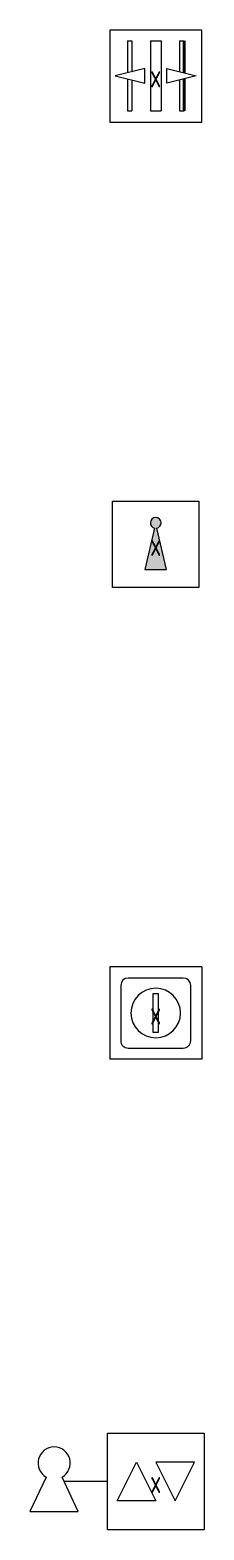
# Model space of a CAD drawing. Header units: metres. Extents: x -162 to 83385, y -62392 to -1971.
# Drawn here: x 6238 to 6616, y -9418 to -6160 of the extents above; entities that cross this region are included whole.
import ezdxf
from ezdxf.enums import TextEntityAlignment as Align

# ---------------------------------------------------------------- set-up
doc = ezdxf.new("R2010")
doc.units = ezdxf.units.M
doc.header["$LTSCALE"] = 0.5
for name, color, linetype, lineweight in [('ELIN_Attribut_01_Produkt_ID', 7, 'Continuous', 0), ('ELIN_Attribut_02_Stromkreis', 7, 'Continuous', 0), ('ELIN_Attribut_03_Verteilerbereich', 7, 'Continuous', 0), ('ELIN_Attribut_04_Montagehoehe', 7, 'Continuous', 0), ('ELIN_Attribut_05_Montageart', 7, 'Continuous', 0), ('ELIN_Attribut_06_Tuernummer', 7, 'Continuous', 0), ('ELIN_Attribut_07_Bemerkung', 7, 'Continuous', 0), ('ELIN_Attribut_08_Adresse', 7, 'Continuous', 0), ('ELIN_Attribut_10_AKZ1', 7, 'Continuous', 0), ('ELIN_Attribut_11_AKZ2', 7, 'Continuous', 0), ('ELIN_Attribut_12_Sonstiges1', 7, 'Continuous', 0), ('ELIN_Attribut_13_Sonstiges2', 7, 'Continuous', 0), ('ELIN_Attribut_14_Bauteil', 7, 'Continuous', 0), ('ELIN_Attribut_15_Ebene', 7, 'Continuous', 0), ('ELIN_Attribut_16_Raumnummer', 7, 'Continuous', 0), ('ELIN_Attribut_17_Raumname', 7, 'Continuous', 0), ('ELIN_Attribut_18_Montageabschnitt', 7, 'Continuous', 0), ('ELIN_Attribut_Basispunkt', 2, 'Continuous', 0), ('ELIN_Attribute_GEMOS', 11, 'Continuous', 0), ('ELIN_STS_WA_Schaltgeraete', 7, 'Continuous', 0)]:
    doc.layers.add(name, color=color, linetype=linetype, lineweight=lineweight)
doc.layers.get('0').off()
doc.styles.add('ELIN_Attribute', font='isocp.shx', dxfattribs={"width": 0.8})

# ---------------------------------------------------------------- blocks, each defined once
blk = doc.blocks.new('ELIN_STS_TEILOEFFNUNGSTASTER')
at = {"color": 0}
for p, q in [((100.3, 99.5), (-99.7, 99.5)), ((-99.7, 99.5), (-99.7, -100.5)), ((100.3, -100.5), (100.3, 99.5)), ((-61.6, 76), (-61.6, 6.7)), ((-61.6, 76), (-51.6, 76)), ((-51.6, 76), (-51.6, 9.2)), ((-11.6, 76), (11.6, 76)), ((-11.6, 76), (-11.6, -76)), ((11.6, 76), (11.6, -76)), ((51.6, 76), (51.6, 9.2)), ((51.6, 76), (61.6, 76)), ((-23.9, 16.1), (-87.9, 0.1)), ((-87.9, 0.1), (-23.9, -15.9)), ((-23.9, -15.9), (-23.9, 16.1)), ((23.9, -15.9), (23.9, 16.1)), ((23.9, 16.1), (87.9, 0.1)), ((87.9, 0.1), (23.9, -15.9)), ((-61.6, -6.5), (-61.6, -76)), ((-51.6, -9), (-51.6, -76)), ((51.6, -9), (51.6, -76)), ((-61.6, -76), (-51.6, -76)), ((-11.6, -76), (11.6, -76)), ((51.6, -76), (61.6, -76)), ((-99.7, -100.5), (100.3, -100.5))]:
    blk.add_line(p, q, dxfattribs=at)
at = {"color": 0, "lineweight": 40}
for p, q in [((61.6, 76), (61.6, 6.7)), ((61.6, -6.5), (61.6, -76))]:
    blk.add_line(p, q, dxfattribs=at)
at = {"layer": 'ELIN_Attribut_01_Produkt_ID', "style": 'ELIN_Attribute', "width": 0.8, "flags": 8}
blk.add_attdef('01_PRODUKT_ID', (122.3, -14.6, 0), '', height=150, dxfattribs=at)
at = {"layer": 'ELIN_Attribut_02_Stromkreis', "style": 'ELIN_Attribute', "width": 0.8, "flags": 8}
blk.add_attdef('02_STROMKREIS', (122.3, 185.4, 0), '', height=150, dxfattribs=at)
at = {"layer": 'ELIN_Attribut_03_Verteilerbereich', "style": 'ELIN_Attribute', "width": 0.8, "flags": 8}
blk.add_attdef('03_VERTEILERBEREICH', (-293.6, -404.4, 0), '', height=125, dxfattribs=at)
at = {"layer": 'ELIN_Attribut_04_Montagehoehe', "style": 'ELIN_Attribute', "width": 0.8, "flags": 8}
blk.add_attdef('04_MONTAGEHOEHE', text='', height=125, dxfattribs=at).set_placement((-144, -14.6, 0), align=Align.RIGHT)
at = {"layer": 'ELIN_Attribut_05_Montageart', "style": 'ELIN_Attribute', "width": 0.8, "flags": 8}
blk.add_attdef('05_MONTAGEART', (122.3, -204.4, 0), '', height=125, dxfattribs=at)
at = {"layer": 'ELIN_Attribut_06_Tuernummer', "style": 'ELIN_Attribute', "width": 0.8, "flags": 8}
blk.add_attdef('06_TUERNUMMER', text='', height=125, dxfattribs=at).set_placement((-151, -214.6, 0), align=Align.RIGHT)
at = {"layer": 'ELIN_Attribut_07_Bemerkung', "style": 'ELIN_Attribute', "width": 0.8, "flags": 8}
blk.add_attdef('07_BEMERKUNG', (-293.6, -604.4, 0), '', height=125, dxfattribs=at)
at = {"layer": 'ELIN_Attribut_08_Adresse', "style": 'ELIN_Attribute', "width": 0.8, "flags": 8}
blk.add_attdef('08_ADRESSE', (-293.6, -804.4, 0), '', height=125, dxfattribs=at)
at = {"layer": 'ELIN_Attribut_10_AKZ1', "style": 'ELIN_Attribute', "width": 0.8, "flags": 8}
blk.add_attdef('10_AKZ1', (-293.6, -1204.4, 0), '', height=125, dxfattribs=at)
at = {"layer": 'ELIN_Attribut_11_AKZ2', "style": 'ELIN_Attribute', "width": 0.8, "flags": 8}
blk.add_attdef('11_AKZ2', (-293.6, -1404.4, 0), '', height=125, dxfattribs=at)
at = {"layer": 'ELIN_Attribut_12_Sonstiges1', "style": 'ELIN_Attribute', "width": 0.8, "flags": 8}
blk.add_attdef('12_SONSTIGES1', (-293.6, -1604.4, 0), '', height=125, dxfattribs=at)
at = {"layer": 'ELIN_Attribut_13_Sonstiges2', "style": 'ELIN_Attribute', "width": 0.8, "flags": 8}
blk.add_attdef('13_SONSTIGES2', (-293.6, -1804.4, 0), '', height=125, dxfattribs=at)
at = {"layer": 'ELIN_Attribut_14_Bauteil', "style": 'ELIN_Attribute', "width": 0.8, "flags": 8}
blk.add_attdef('14_BAUTEIL', (-293.6, -2004.4, 0), '', height=125, dxfattribs=at)
at = {"layer": 'ELIN_Attribut_15_Ebene', "style": 'ELIN_Attribute', "width": 0.8, "flags": 8}
blk.add_attdef('15_EBENE', (-293.6, -2204.4, 0), '', height=125, dxfattribs=at)
at = {"layer": 'ELIN_Attribut_16_Raumnummer', "style": 'ELIN_Attribute', "width": 0.8, "flags": 8}
blk.add_attdef('16_RAUMNUMMER', (-293.6, -2404.4, 0), '', height=125, dxfattribs=at)
at = {"layer": 'ELIN_Attribut_17_Raumname', "style": 'ELIN_Attribute', "width": 0.8, "flags": 8}
blk.add_attdef('17_RAUMNAME', (-293.6, -2604.4, 0), '', height=125, dxfattribs=at)
at = {"layer": 'ELIN_Attribut_18_Montageabschnitt', "style": 'ELIN_Attribute', "width": 0.8, "flags": 8}
blk.add_attdef('18_MONTAGEABSCHNITT', (-293.6, -2804.4, 0), '', height=125, dxfattribs=at)
at = {"layer": 'ELIN_Attribut_Basispunkt', "style": 'ELIN_Attribute', "width": 0.8, "flags": 8}
blk.add_attdef('Basispunkt', text='', height=50, dxfattribs=at).set_placement((0, 0), align=Align.MIDDLE)
at = {"layer": 'ELIN_Attribute_GEMOS', "style": 'ELIN_Attribute', "width": 0.6}
for tag, p in [('G01_PRO02ID', (1620.5, 183.6)), ('G02_BEZEICHNUNG', (1620.5, -14.6, 0)), ('G03_DESCRIPTION', (1620.5, -204.4, 0)), ('G04_GEMOS-SYMBOL', (1623.8, -404.4, 0)), ('G05_GEMOS-TYP', (1623.8, -604.4, 0)), ('G06_ORTSKENNUNG', (1620.5, -804.4, 0)), ('G08_FREI1', (1620.5, -1004.4, 0)), ('G08_FREI2', (1620.5, -1204.4, 0))]:
    blk.add_attdef(tag, p, '', height=125, dxfattribs=at)
blk = doc.blocks.new('ELIN_STS_SCHLUESCHALTER')
blk.add_hatch(color=0).paths.add_polyline_path([(2.6, 35.5, 0.349242), (11.7, 46.9, 1), (-11.7, 46.9, 0.349242), (-2.6, 35.5), (-23.4, -54.7), (23.4, -54.7)])
at = {"color": 0}
for p, q in [((-93.7, 93.7), (93.7, 93.7)), ((-93.7, -93.7), (-93.7, 93.7)), ((93.7, 93.7), (93.7, -93.7)), ((-2.6, 35.5), (-23.4, -54.7)), ((23.4, -54.7), (2.6, 35.5)), ((-23.4, -54.7), (23.4, -54.7)), ((93.7, -93.7), (-93.7, -93.7))]:
    blk.add_line(p, q, dxfattribs=at)
for start, end in [(0, 180), (180, 257.0054), (282.9946, 0)]:
    blk.add_arc((0, 46.9), 11.7, start, end, dxfattribs=at)
at = {"layer": 'ELIN_Attribut_01_Produkt_ID', "style": 'ELIN_Attribute', "width": 0.8, "flags": 8}
blk.add_attdef('01_PRODUKT_ID', (124.8, -14.6, 0), '', height=150, dxfattribs=at)
at = {"layer": 'ELIN_Attribut_02_Stromkreis', "style": 'ELIN_Attribute', "width": 0.8, "flags": 8}
blk.add_attdef('02_STROMKREIS', (124.8, 185.4, 0), '', height=150, dxfattribs=at)
at = {"layer": 'ELIN_Attribut_03_Verteilerbereich', "style": 'ELIN_Attribute', "width": 0.8, "flags": 8}
blk.add_attdef('03_VERTEILERBEREICH', (-291.1, -404.4, 0), '', height=125, dxfattribs=at)
at = {"layer": 'ELIN_Attribut_04_Montagehoehe', "style": 'ELIN_Attribute', "width": 0.8, "flags": 8}
blk.add_attdef('04_MONTAGEHOEHE', text='', height=125, dxfattribs=at).set_placement((-148.5, -14.6, 0), align=Align.RIGHT)
at = {"layer": 'ELIN_Attribut_05_Montageart', "style": 'ELIN_Attribute', "width": 0.8, "flags": 8}
blk.add_attdef('05_MONTAGEART', (124.8, -204.4, 0), '', height=125, dxfattribs=at)
at = {"layer": 'ELIN_Attribut_06_Tuernummer', "style": 'ELIN_Attribute', "width": 0.8, "flags": 8}
blk.add_attdef('06_TUERNUMMER', text='', height=125, dxfattribs=at).set_placement((-148.5, -214.6, 0), align=Align.RIGHT)
at = {"layer": 'ELIN_Attribut_07_Bemerkung', "style": 'ELIN_Attribute', "width": 0.8, "flags": 8}
blk.add_attdef('07_BEMERKUNG', (-291.1, -604.4, 0), '', height=125, dxfattribs=at)
at = {"layer": 'ELIN_Attribut_08_Adresse', "style": 'ELIN_Attribute', "width": 0.8, "flags": 8}
blk.add_attdef('08_ADRESSE', (-291.1, -804.4, 0), '', height=125, dxfattribs=at)
at = {"layer": 'ELIN_Attribut_10_AKZ1', "style": 'ELIN_Attribute', "width": 0.8, "flags": 8}
blk.add_attdef('10_AKZ1', (-291.1, -1204.4, 0), '', height=125, dxfattribs=at)
at = {"layer": 'ELIN_Attribut_11_AKZ2', "style": 'ELIN_Attribute', "width": 0.8, "flags": 8}
blk.add_attdef('11_AKZ2', (-291.1, -1404.4, 0), '', height=125, dxfattribs=at)
at = {"layer": 'ELIN_Attribut_12_Sonstiges1', "style": 'ELIN_Attribute', "width": 0.8, "flags": 8}
blk.add_attdef('12_SONSTIGES1', (-291.1, -1604.4, 0), '', height=125, dxfattribs=at)
at = {"layer": 'ELIN_Attribut_13_Sonstiges2', "style": 'ELIN_Attribute', "width": 0.8, "flags": 8}
blk.add_attdef('13_SONSTIGES2', (-291.1, -1804.4, 0), '', height=125, dxfattribs=at)
at = {"layer": 'ELIN_Attribut_14_Bauteil', "style": 'ELIN_Attribute', "width": 0.8, "flags": 8}
blk.add_attdef('14_BAUTEIL', (-291.1, -2004.4, 0), '', height=125, dxfattribs=at)
at = {"layer": 'ELIN_Attribut_15_Ebene', "style": 'ELIN_Attribute', "width": 0.8, "flags": 8}
blk.add_attdef('15_EBENE', (-291.1, -2204.4, 0), '', height=125, dxfattribs=at)
at = {"layer": 'ELIN_Attribut_16_Raumnummer', "style": 'ELIN_Attribute', "width": 0.8, "flags": 8}
blk.add_attdef('16_RAUMNUMMER', (-291.1, -2404.4, 0), '', height=125, dxfattribs=at)
at = {"layer": 'ELIN_Attribut_17_Raumname', "style": 'ELIN_Attribute', "width": 0.8, "flags": 8}
blk.add_attdef('17_RAUMNAME', (-291.1, -2604.4, 0), '', height=125, dxfattribs=at)
at = {"layer": 'ELIN_Attribut_18_Montageabschnitt', "style": 'ELIN_Attribute', "width": 0.8, "flags": 8}
blk.add_attdef('18_MONTAGEABSCHNITT', (-291.1, -2804.4, 0), '', height=125, dxfattribs=at)
at = {"layer": 'ELIN_Attribut_Basispunkt', "style": 'ELIN_Attribute', "width": 0.8, "flags": 8}
blk.add_attdef('Basispunkt', text='', height=50, dxfattribs=at).set_placement((0, 0), align=Align.MIDDLE)
at = {"layer": 'ELIN_Attribute_GEMOS', "style": 'ELIN_Attribute', "width": 0.6}
for tag, p in [('G01_PRO02ID', (1620.5, 183.6)), ('G02_BEZEICHNUNG', (1620.5, -14.6, 0)), ('G03_DESCRIPTION', (1620.5, -204.4, 0)), ('G04_GEMOS-SYMBOL', (1623.8, -404.4, 0)), ('G05_GEMOS-TYP', (1623.8, -604.4, 0)), ('G06_ORTSKENNUNG', (1620.5, -804.4, 0)), ('G08_FREI1', (1620.5, -1004.4, 0)), ('G08_FREI2', (1620.5, -1204.4, 0))]:
    blk.add_attdef(tag, p, '', height=125, dxfattribs=at)
blk = doc.blocks.new('ELIN_STS_WAHLSCHALTER')
at = {"color": 0}
for p, q in [((100, 100), (-100, 100)), ((-100, 100), (-100, -100)), ((100, 100), (100, -100)), ((60, 76), (-60, 76)), ((-76, 60), (-76, -60)), ((-5.3, -42.3), (-5.3, 42.3)), ((-5.3, 42.3), (5.3, 42.3)), ((5.3, 42.3), (5.3, -42.3)), ((76, -60), (76, 60)), ((5.3, -42.3), (-5.3, -42.3)), ((-60, -76), (60, -76)), ((100, -100), (-100, -100))]:
    blk.add_line(p, q, dxfattribs=at)
for centre, major_axis, start_param, end_param in [((-60, 60), (-11.3, 11.3), -0.785398, 0.785398), ((60, 60), (11.3, 11.3), 5.497787, 7.068583), ((0, 0), (-38.1, 38.1), -0.785398, 5.497787), ((-60, -60), (11.3, 11.3), 2.356194, 3.926991), ((60, -60), (-11.3, 11.3), 2.356194, 3.926991)]:
    blk.add_ellipse(centre, major_axis=major_axis, ratio=1, start_param=start_param, end_param=end_param, dxfattribs=at)
at = {"layer": 'ELIN_Attribut_01_Produkt_ID', "style": 'ELIN_Attribute', "width": 0.8, "flags": 8}
blk.add_attdef('01_PRODUKT_ID', (127.8, -14.6, 0), '', height=150, dxfattribs=at)
at = {"layer": 'ELIN_Attribut_02_Stromkreis', "style": 'ELIN_Attribute', "width": 0.8, "flags": 8}
blk.add_attdef('02_STROMKREIS', (127.8, 185.4, 0), '', height=150, dxfattribs=at)
at = {"layer": 'ELIN_Attribut_03_Verteilerbereich', "style": 'ELIN_Attribute', "width": 0.8, "flags": 8}
blk.add_attdef('03_VERTEILERBEREICH', (-288.1, -404.4, 0), '', height=125, dxfattribs=at)
at = {"layer": 'ELIN_Attribut_04_Montagehoehe', "style": 'ELIN_Attribute', "width": 0.8, "flags": 8}
blk.add_attdef('04_MONTAGEHOEHE', text='', height=125, dxfattribs=at).set_placement((-145.5, -14.6, 0), align=Align.RIGHT)
at = {"layer": 'ELIN_Attribut_05_Montageart', "style": 'ELIN_Attribute', "width": 0.8, "flags": 8}
blk.add_attdef('05_MONTAGEART', (127.8, -204.4, 0), '', height=125, dxfattribs=at)
at = {"layer": 'ELIN_Attribut_06_Tuernummer', "style": 'ELIN_Attribute', "width": 0.8, "flags": 8}
blk.add_attdef('06_TUERNUMMER', text='', height=125, dxfattribs=at).set_placement((-145.5, -214.6, 0), align=Align.RIGHT)
at = {"layer": 'ELIN_Attribut_07_Bemerkung', "style": 'ELIN_Attribute', "width": 0.8, "flags": 8}
blk.add_attdef('07_BEMERKUNG', (-288.1, -604.4, 0), '', height=125, dxfattribs=at)
at = {"layer": 'ELIN_Attribut_08_Adresse', "style": 'ELIN_Attribute', "width": 0.8, "flags": 8}
blk.add_attdef('08_ADRESSE', (-288.1, -804.4, 0), '', height=125, dxfattribs=at)
at = {"layer": 'ELIN_Attribut_10_AKZ1', "style": 'ELIN_Attribute', "width": 0.8, "flags": 8}
blk.add_attdef('10_AKZ1', (-288.1, -1204.4, 0), '', height=125, dxfattribs=at)
at = {"layer": 'ELIN_Attribut_11_AKZ2', "style": 'ELIN_Attribute', "width": 0.8, "flags": 8}
blk.add_attdef('11_AKZ2', (-288.1, -1404.4, 0), '', height=125, dxfattribs=at)
at = {"layer": 'ELIN_Attribut_12_Sonstiges1', "style": 'ELIN_Attribute', "width": 0.8, "flags": 8}
blk.add_attdef('12_SONSTIGES1', (-288.1, -1604.4, 0), '', height=125, dxfattribs=at)
at = {"layer": 'ELIN_Attribut_13_Sonstiges2', "style": 'ELIN_Attribute', "width": 0.8, "flags": 8}
blk.add_attdef('13_SONSTIGES2', (-288.1, -1804.4, 0), '', height=125, dxfattribs=at)
at = {"layer": 'ELIN_Attribut_14_Bauteil', "style": 'ELIN_Attribute', "width": 0.8, "flags": 8}
blk.add_attdef('14_BAUTEIL', (-288.1, -2004.4, 0), '', height=125, dxfattribs=at)
at = {"layer": 'ELIN_Attribut_15_Ebene', "style": 'ELIN_Attribute', "width": 0.8, "flags": 8}
blk.add_attdef('15_EBENE', (-288.1, -2204.4, 0), '', height=125, dxfattribs=at)
at = {"layer": 'ELIN_Attribut_16_Raumnummer', "style": 'ELIN_Attribute', "width": 0.8, "flags": 8}
blk.add_attdef('16_RAUMNUMMER', (-288.1, -2404.4, 0), '', height=125, dxfattribs=at)
at = {"layer": 'ELIN_Attribut_17_Raumname', "style": 'ELIN_Attribute', "width": 0.8, "flags": 8}
blk.add_attdef('17_RAUMNAME', (-288.1, -2604.4, 0), '', height=125, dxfattribs=at)
at = {"layer": 'ELIN_Attribut_18_Montageabschnitt', "style": 'ELIN_Attribute', "width": 0.8, "flags": 8}
blk.add_attdef('18_MONTAGEABSCHNITT', (-288.1, -2804.4, 0), '', height=125, dxfattribs=at)
at = {"layer": 'ELIN_Attribut_Basispunkt', "style": 'ELIN_Attribute', "width": 0.8, "flags": 8}
blk.add_attdef('Basispunkt', text='', height=50, dxfattribs=at).set_placement((0, 0), align=Align.MIDDLE)
at = {"layer": 'ELIN_Attribute_GEMOS', "style": 'ELIN_Attribute', "width": 0.6}
for tag, p in [('G01_PRO02ID', (1620.5, 183.6)), ('G02_BEZEICHNUNG', (1620.5, -14.6, 0)), ('G03_DESCRIPTION', (1620.5, -204.4, 0)), ('G04_GEMOS-SYMBOL', (1623.8, -404.4, 0)), ('G05_GEMOS-TYP', (1623.8, -604.4, 0)), ('G06_ORTSKENNUNG', (1620.5, -804.4, 0)), ('G08_FREI1', (1620.5, -1004.4, 0)), ('G08_FREI2', (1620.5, -1204.4, 0))]:
    blk.add_attdef(tag, p, '', height=125, dxfattribs=at)
blk = doc.blocks.new('ELIN_STS_SCLUETASTER_JAL')
at = {"color": 0}
for p, q in [((-105, -105), (-105, 105)), ((-105, 105), (105, 105)), ((105, 105), (105, -105)), ((-84, -42), (-42, 42)), ((-42, 42), (0, -42)), ((0, 42), (42, -42)), ((84, 42), (0, 42)), ((42, -42), (84, 42)), ((-238.3, 9.8), (-273.3, -64.6)), ((-168.3, -64.6), (-203.3, 9.8)), ((-105, 0), (-199.3, 0)), ((-273.3, -64.6), (-168.3, -64.6)), ((0, -42), (-84, -42)), ((105, -105), (-105, -105))]:
    blk.add_line(p, q, dxfattribs=at)
blk.add_arc((-220.8, 40.4), 35, 299.7449, 240.2551, dxfattribs=at)
at = {"layer": 'ELIN_Attribut_01_Produkt_ID', "style": 'ELIN_Attribute', "width": 0.8, "flags": 8}
blk.add_attdef('01_PRODUKT_ID', (167.4, -14.6, 0), '', height=150, dxfattribs=at)
at = {"layer": 'ELIN_Attribut_02_Stromkreis', "style": 'ELIN_Attribute', "width": 0.8, "flags": 8}
blk.add_attdef('02_STROMKREIS', (168.4, 185.4, 0), '', height=150, dxfattribs=at)
at = {"layer": 'ELIN_Attribut_03_Verteilerbereich', "style": 'ELIN_Attribute', "width": 0.8, "flags": 8}
blk.add_attdef('03_VERTEILERBEREICH', (-247.5, -404.4, 0), '', height=125, dxfattribs=at)
at = {"layer": 'ELIN_Attribut_04_Montagehoehe', "style": 'ELIN_Attribute', "width": 0.8, "flags": 8}
blk.add_attdef('04_MONTAGEHOEHE', text='', height=125, dxfattribs=at).set_placement((-315.5, -14.6, 0), align=Align.RIGHT)
at = {"layer": 'ELIN_Attribut_05_Montageart', "style": 'ELIN_Attribute', "width": 0.8, "flags": 8}
blk.add_attdef('05_MONTAGEART', (168.4, -204.4, 0), '', height=125, dxfattribs=at)
at = {"layer": 'ELIN_Attribut_06_Tuernummer', "style": 'ELIN_Attribute', "width": 0.8, "flags": 8}
blk.add_attdef('06_TUERNUMMER', text='', height=125, dxfattribs=at).set_placement((-315.5, -214.6, 0), align=Align.RIGHT)
at = {"layer": 'ELIN_Attribut_07_Bemerkung', "style": 'ELIN_Attribute', "width": 0.8, "flags": 8}
blk.add_attdef('07_BEMERKUNG', (-247.5, -604.4, 0), '', height=125, dxfattribs=at)
at = {"layer": 'ELIN_Attribut_08_Adresse', "style": 'ELIN_Attribute', "width": 0.8, "flags": 8}
blk.add_attdef('08_ADRESSE', (-247.5, -804.4, 0), '', height=125, dxfattribs=at)
at = {"layer": 'ELIN_Attribut_10_AKZ1', "style": 'ELIN_Attribute', "width": 0.8, "flags": 8}
blk.add_attdef('10_AKZ1', (-247.5, -1204.4, 0), '', height=125, dxfattribs=at)
at = {"layer": 'ELIN_Attribut_11_AKZ2', "style": 'ELIN_Attribute', "width": 0.8, "flags": 8}
blk.add_attdef('11_AKZ2', (-247.5, -1404.4, 0), '', height=125, dxfattribs=at)
at = {"layer": 'ELIN_Attribut_12_Sonstiges1', "style": 'ELIN_Attribute', "width": 0.8, "flags": 8}
blk.add_attdef('12_SONSTIGES1', (-247.5, -1604.4, 0), '', height=125, dxfattribs=at)
at = {"layer": 'ELIN_Attribut_13_Sonstiges2', "style": 'ELIN_Attribute', "width": 0.8, "flags": 8}
blk.add_attdef('13_SONSTIGES2', (-247.5, -1804.4, 0), '', height=125, dxfattribs=at)
at = {"layer": 'ELIN_Attribut_14_Bauteil', "style": 'ELIN_Attribute', "width": 0.8, "flags": 8}
blk.add_attdef('14_BAUTEIL', (-247.5, -2004.4, 0), '', height=125, dxfattribs=at)
at = {"layer": 'ELIN_Attribut_15_Ebene', "style": 'ELIN_Attribute', "width": 0.8, "flags": 8}
blk.add_attdef('15_EBENE', (-247.5, -2204.4, 0), '', height=125, dxfattribs=at)
at = {"layer": 'ELIN_Attribut_16_Raumnummer', "style": 'ELIN_Attribute', "width": 0.8, "flags": 8}
blk.add_attdef('16_RAUMNUMMER', (-247.5, -2404.4, 0), '', height=125, dxfattribs=at)
at = {"layer": 'ELIN_Attribut_17_Raumname', "style": 'ELIN_Attribute', "width": 0.8, "flags": 8}
blk.add_attdef('17_RAUMNAME', (-247.5, -2604.4, 0), '', height=125, dxfattribs=at)
at = {"layer": 'ELIN_Attribut_18_Montageabschnitt', "style": 'ELIN_Attribute', "width": 0.8, "flags": 8}
blk.add_attdef('18_MONTAGEABSCHNITT', (-247.5, -2804.4, 0), '', height=125, dxfattribs=at)
at = {"layer": 'ELIN_Attribut_Basispunkt', "style": 'ELIN_Attribute', "width": 0.8, "flags": 8}
blk.add_attdef('Basispunkt', text='', height=50, dxfattribs=at).set_placement((0, 0), align=Align.MIDDLE)
at = {"layer": 'ELIN_Attribute_GEMOS', "style": 'ELIN_Attribute', "width": 0.6}
for tag, p in [('G01_PRO02ID', (1620.5, 183.6)), ('G02_BEZEICHNUNG', (1620.5, -14.6, 0)), ('G03_DESCRIPTION', (1620.5, -204.4, 0)), ('G04_GEMOS-SYMBOL', (1623.8, -404.4, 0)), ('G05_GEMOS-TYP', (1623.8, -604.4, 0)), ('G06_ORTSKENNUNG', (1620.5, -804.4, 0)), ('G08_FREI1', (1620.5, -1004.4, 0)), ('G08_FREI2', (1620.5, -1204.4, 0))]:
    blk.add_attdef(tag, p, '', height=125, dxfattribs=at)

msp = doc.modelspace()

# ---------------------------------------------------------------- block references
at = {"layer": 'ELIN_STS_WA_Schaltgeraete', "lineweight": 0}
ref = msp.add_blockref('ELIN_STS_TEILOEFFNUNGSTASTER', (6510.9, -6259.4), dxfattribs=at)
ref.add_attrib('Basispunkt', 'x', dxfattribs={"layer": 'ELIN_Attribut_Basispunkt', "height": 50, "style": 'ELIN_Attribute', "width": 0.8}).set_placement((6510.9, -6259.4), align=Align.MIDDLE)
ref = msp.add_blockref('ELIN_STS_SCHLUESCHALTER', (6510.9, -7277.2), dxfattribs=at)
ref.add_attrib('Basispunkt', 'x', dxfattribs={"layer": 'ELIN_Attribut_Basispunkt', "height": 50, "style": 'ELIN_Attribute', "width": 0.8}).set_placement((6510.9, -7277.2), align=Align.MIDDLE)
ref = msp.add_blockref('ELIN_STS_WAHLSCHALTER', (6510.9, -8295.1), dxfattribs=at)
ref.add_attrib('Basispunkt', 'x', dxfattribs={"layer": 'ELIN_Attribut_Basispunkt', "height": 50, "style": 'ELIN_Attribute', "width": 0.8}).set_placement((6510.9, -8295.1), align=Align.MIDDLE)
ref = msp.add_blockref('ELIN_STS_SCLUETASTER_JAL', (6510.9, -9313), dxfattribs=at)
ref.add_attrib('Basispunkt', 'x', dxfattribs={"layer": 'ELIN_Attribut_Basispunkt', "height": 50, "style": 'ELIN_Attribute', "width": 0.8}).set_placement((6510.9, -9313), align=Align.MIDDLE)

doc.saveas('drawing.dxf')
